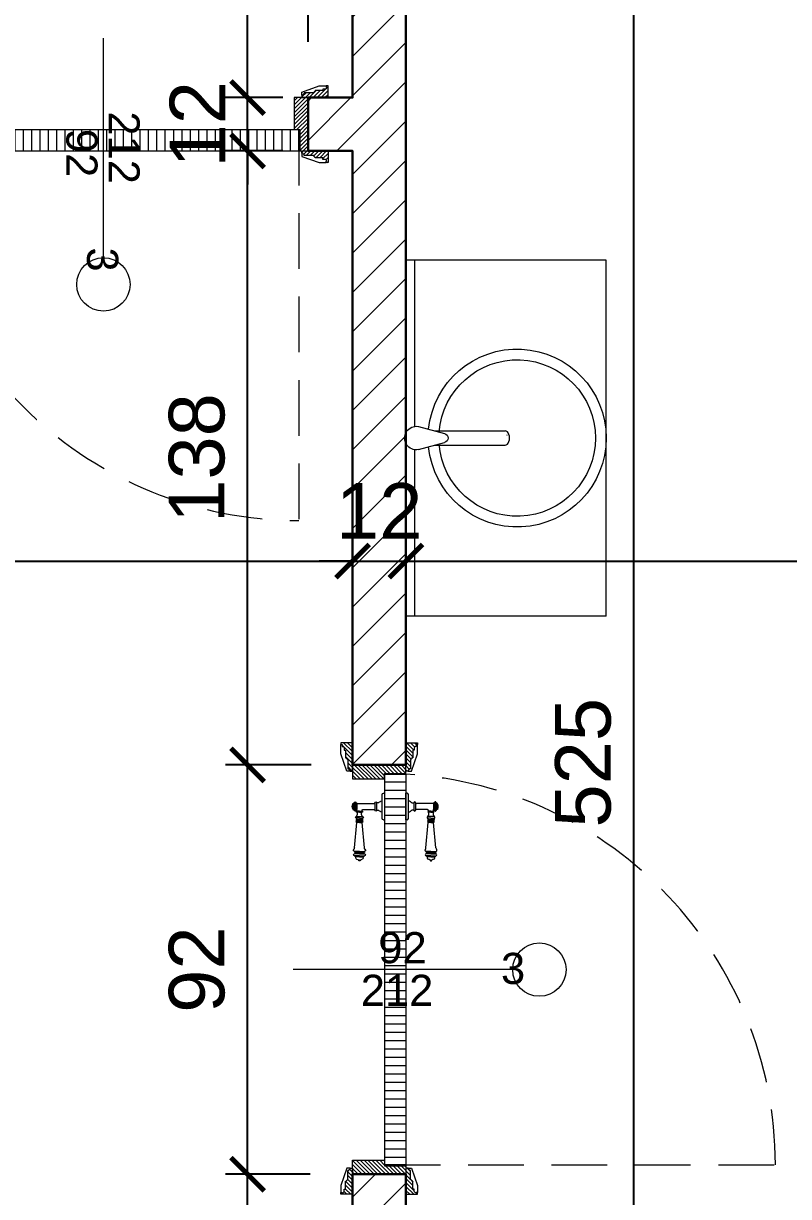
# Model space of a CAD drawing. Header units: centimetres. Extents: x 99002 to 104403, y -55119 to -48358.
# Drawn here: x 100405.4 to 100577.3, y -51847.4 to -51583.7 of the extents above; entities that cross this region are included whole.
import ezdxf

# ---------------------------------------------------------------- set-up
doc = ezdxf.new("R2010")
doc.units = ezdxf.units.CM
doc.header["$LTSCALE"] = 50
doc.header["$MEASUREMENT"] = 0
doc.linetypes.add('CACHE', pattern=[0.375, 0.25, -0.125])
doc.layers.get('0').update_dxf_attribs({"color": 8})
for name, color, linetype, lineweight in [('BANJO', 160, 'Continuous', 9), ('door', 44, 'Continuous', 5), ('MACONNERIE COUPE', 7, 'Continuous', 30), ('MACONNERIE HACHURE', 253, 'Continuous', 13), ('mobilimi', 8, 'Continuous', 9)]:
    doc.layers.add(name, color=color, linetype=linetype, lineweight=lineweight)
doc.layers.add('COTE 50ème', color=1, linetype='Continuous')
doc.styles.add('GENERATED_STYLE_1', font='arial.ttf')
doc.styles.add('RS_TXT_50', font='arial.ttf', dxfattribs={"height": 12.5})
doc.dimstyles.new('RS_50CM_LINEAIRE', dxfattribs={"dimscale": 5, "dimtxt": 12.5, "dimasz": 1.5, "dimexe": 1, "dimexo": 2.5, "dimgap": 1, "dimtad": 1, "dimdec": 1, "dimrnd": 0.5, "dimdsep": 46, "dimtxsty": 'RS_TXT_50', "dimblk1": 'ARCHTICK', "dimblk2": 'ARCHTICK', "dimsah": 1, "dimcen": 2.5, "dimdle": 1, "dimclrt": 4, "dimadec": 0, "dimazin": 2, "dimtfac": 1, "dimtdec": 1, "dimtix": 1, "dimtmove": 2, "dimatfit": 3, "dimfxl": 1, "dimtolj": 1, "dimtzin": 0, "dimarcsym": 0})

# ---------------------------------------------------------------- blocks, each defined once
blk = doc.blocks.new('lavaman')
at = {"layer": 'BANJO'}
for p, q in [((-61171.15, 21935.44), (-61216.15, 21935.44)), ((-61171.15, 21935.44), (-61171.15, 21855.44)), ((-61171.15, 21855.44), (-61216.15, 21855.44))]:
    blk.add_line(p, q, dxfattribs=at)
at = {"layer": 'BANJO', "linetype": 'Continuous'}
for p, q in [((-61216.15, 21896.66), (-61216.15, 21935.44)), ((-61214.15, 21935.44), (-61214.15, 21898.05)), ((-61171.15, 21935.44), (-61171.15, 21855.44)), ((-61216.15, 21925.44), (-61216.15, 21896.66)), ((-61213.35, 21898.04), (-61207.48, 21896.42)), ((-61209.67, 21897.03), (-61193.85, 21897.03)), ((-61193.49, 21894.81), (-61193.49, 21894.81)), ((-61193.49, 21894.81), (-61193.38, 21894.81)), ((-61193.38, 21894.81), (-61193.49, 21894.81)), ((-61193.38, 21894.81), (-61193.38, 21894.81)), ((-61216.15, 21894.21), (-61216.15, 21865.44)), ((-61216.15, 21855.44), (-61216.15, 21894.21)), ((-61214.15, 21892.82), (-61214.15, 21855.44)), ((-61213.35, 21892.84), (-61207.48, 21894.45)), ((-61209.65, 21893.84), (-61193.85, 21893.84))]:
    blk.add_line(p, q, dxfattribs=at)
for centre, radius, start, end in [((-61191.15, 21895.44), 20, 185.6501, 174.3499), ((-61191.15, 21895.44), 17.58, 184.3008, 175.6992), ((-61213.81, 21895.44), 2.64, 79.9738, 280.0262), ((-61207.66, 21895.44), 1, 280.3544, 79.6456)]:
    blk.add_arc(centre, radius, start, end, dxfattribs=at)
at = {"layer": 'BANJO', "linetype": 'Continuous', "extrusion": (0, 0, -1)}
blk.add_ellipse((-61193.85, 21895.43), major_axis=(0, 1.59), ratio=0.623935, start_param=0, end_param=3.141593, dxfattribs=at)
blk = doc.blocks.new('door900')
at = {"color": 0}
for p, q in [((-9.3, 67.7), (9.3, 67.7)), ((9.3, 65.2), (-9.3, 65.2)), ((-6.8, 71.5), (-6.8, 70.2)), ((-5.5, 71.5), (-6.8, 71.5)), ((-6.8, 70.2), (6.8, 70.2)), ((-6.8, 62.7), (-6.8, 24)), ((-6.8, 62.7), (6.8, 62.7)), ((-5.5, 71.5), (5.5, 71.5)), ((5.5, 71.5), (6.8, 71.5)), ((6.8, 71.5), (6.8, 70.2)), ((8.7, 62.7), (6.8, 62.7)), ((10.5, 56.8), (10.5, 62.5)), ((10.5, 56.8), (10.5, 51.1)), ((12.7, 56.8), (12.7, 62.5)), ((12.7, 56.8), (12.7, 51.1)), ((22.5, 63.8), (22.5, 49.8)), ((26.5, 56.8), (26.5, 63.8)), ((26.5, 63.8), (29.1, 63.8)), ((26.5, 63.8), (29.1, 63.8)), ((26.5, 56.8), (26.5, 49.8)), ((29.1, 63.8), (29.1, 62.8)), ((29.1, 62.8), (29.1, 56.8)), ((29.1, 50.8), (29.1, 56.8)), ((31.1, 62.8), (31.1, 56.8)), ((31.1, 50.8), (31.1, 56.8)), ((34.1, 56.8), (34.1, 62.8)), ((34.1, 62.8), (34.1, 56.8)), ((34.1, 50.8), (34.1, 56.8)), ((34.1, 56.8), (34.1, 50.8)), ((92.8, 68.1), (36.2, 62.8)), ((36.2, 56.8), (36.2, 62.8)), ((36.2, 56.8), (36.2, 50.8)), ((101.2, 67.3), (103.2, 68)), ((101.2, 56.8), (101.2, 67.3)), ((101.2, 56.8), (101.2, 46.3)), ((103.2, 68), (103.2, 67.7)), ((103.2, 56.8), (103.2, 68)), ((103.2, 56.8), (103.2, 46.3)), ((106.5, 68), (105.5, 67.3)), ((105.5, 56.8), (105.5, 67.3)), ((105.5, 56.8), (105.5, 46.3)), ((106.5, 56.8), (106.5, 68)), ((106.5, 56.8), (106.5, 45.7)), ((110.7, 68), (111.8, 67.3)), ((110.7, 56.8), (110.7, 68)), ((110.7, 56.8), (110.7, 45.7)), ((111.8, 56.8), (111.8, 67.3)), ((111.8, 66.2), (113.3, 66.2)), ((111.8, 56.8), (111.8, 46.3)), ((113.3, 56.8), (113.3, 66.2)), ((113.3, 56.8), (113.3, 47.5)), ((120.5, 56.8), (120.5, 58.6)), ((120.5, 56.8), (120.5, 55)), ((6.8, 49.1), (6.8, 24)), ((8.7, 50.9), (8.7, 50.9)), ((26.5, 49.8), (29.1, 49.8)), ((26.5, 49.8), (29.1, 49.8)), ((29.1, 50.8), (29.1, 49.8)), ((29.1, 49.8), (29.1, 49.8)), ((92.8, 45.5), (36.2, 50.8)), ((101.2, 46.3), (103.2, 45.7)), ((103.2, 45.9), (103.2, 45.7)), ((106.5, 45.7), (105.5, 46.3)), ((110.7, 45.7), (111.8, 46.3)), ((111.8, 47.5), (113.3, 47.5)), ((-30, 3), (-30, 0)), ((30, 0), (-30, 0)), ((27, 6), (-27, 6)), ((-8.3, 22.3), (8.3, 22.3)), ((-8.3, 18.3), (8.3, 18.3)), ((30, 3), (30, 0))]:
    blk.add_line(p, q, dxfattribs=at)
for centre, radius, start, end in [((-9.3, 66.5), 1.25, 90, 270), ((-6.8, 67.7), 2.51, 90.115, 179.885), ((-6.8, 65.2), 2.51, 180.115, 269.885), ((0, 64), 9.29, 53.4104, 126.5896), ((6.8, 67.7), 2.51, 0.115, 89.885), ((6.8, 65.2), 2.51, 270.115, 359.885), ((8.6, 64.9), 2.15, 272.7029, 297.6142), ((9.3, 66.5), 1.25, 270, 90), ((10, 62.5), 0.561, 3.7097, 127.9634), ((11.6, 62.5), 1.1, 0.0106, 179.9894), ((16.7, 70.5), 8.83, 243.5466, 311.3694), ((24.5, 63.7), 2.01, 4.1469, 175.8531), ((30.1, 62.8), 1.03, 0, 180.0014), ((32.6, 62.8), 1.48, 0, 180), ((35.2, 62.8), 1.03, 0, 180), ((32.6, 62.8), 1.48, 1.563306237032948e-10, 2.08440831604393e-10), ((93.1, 72.5), 4.4, 266.3976, 315.6468), ((98.3, 67.4), 2.89, 358.3861, 135.6468), ((104.3, 67.6), 1.15, 170.914, 348.1019), ((108.6, 68), 2.1, 0, 180), ((115.5, 62.5), 2.84, 13.4568, 140.4953), ((127.9, 65.2), 9.88, 191.9991, 221.6757), ((127.9, 48.5), 9.88, 138.3243, 168.0009), ((120.5, 56.8), 1.79, 0, 90), ((120.5, 56.8), 1.79, 270, 0), ((8.7, 49), 1.91, 88.7426, 178.1515), ((8.6, 48.8), 2.15, 62.3858, 87.2971), ((10, 51.1), 0.561, 232.0366, 356.2903), ((11.6, 51.1), 1.1, 180.0106, 359.9894), ((16.7, 43.2), 8.83, 48.6306, 116.4534), ((24.5, 50), 2.01, 184.1469, 355.8531), ((30.1, 50.8), 1.03, 179.9972, 0), ((32.6, 50.8), 1.48, 180, 0), ((35.2, 50.8), 1.03, 180, 0), ((93.1, 41.1), 4.4, 44.3532, 93.6024), ((98.3, 46.2), 2.89, 224.3532, 1.6139), ((104.3, 46.1), 1.15, 11.8981, 189.086), ((108.6, 45.7), 2.1, 180, 0), ((115.5, 51.2), 2.84, 219.5047, 346.5432), ((-27, 3), 3, 90, 180), ((-6.8, 6), 6, 130.5908, 180), ((-16.6, 16.6), 8.41, 314.3689, 12.0705), ((-8.3, 20.3), 2, 90, 270), ((-8.5, 24), 1.71, 275.059, 359.7825), ((8.5, 24), 1.71, 180.2175, 264.941), ((16.6, 16.6), 8.41, 167.9295, 225.6311), ((8.3, 20.3), 2, 270, 90), ((6.8, 6), 6, 0, 49.4092), ((27, 3), 3, 0, 90)]:
    blk.add_arc(centre, radius, start, end, dxfattribs=at)
blk = doc.blocks.new('_ArchTick')
at = {"color": 0, "linetype": 'ByBlock', "const_width": 0.15}
blk.add_lwpolyline([(-0.5, -0.5), (0.5, 0.5)], dxfattribs=at)
blk = doc.blocks.new('*D1000')
at = {"layer": 'COTE 50ème', "color": 0, "lineweight": -2, "ltscale": 0.5, "transparency": 16777216}
for p, q in [((100377.21, -51587.86), (100377.21, -51557.23)), ((100469.34, -51587.86), (100469.34, -51557.23)), ((100372.21, -51562.23), (100474.34, -51562.23))]:
    blk.add_line(p, q, dxfattribs=at)
at = {"layer": 'Defpoints', "color": 0, "ltscale": 0.5, "transparency": 16777216}
for p in [(100469.34, -51562.23), (100377.21, -51600.36), (100469.34, -51600.36)]:
    blk.add_point(p, dxfattribs=at)
at = {"layer": 'COTE 50ème', "color": 0, "lineweight": -2, "ltscale": 0.5, "transparency": 16777216, "xscale": 7.5, "yscale": 7.5, "zscale": 7.5, "rotation": 180}
blk.add_blockref('_ArchTick', (100377.21, -51562.23), dxfattribs=at)
at = {"layer": 'COTE 50ème', "color": 0, "lineweight": -2, "ltscale": 0.5, "transparency": 16777216, "xscale": 7.5, "yscale": 7.5, "zscale": 7.5}
blk.add_blockref('_ArchTick', (100469.34, -51562.23), dxfattribs=at)
at = {"layer": 'COTE 50ème', "color": 4, "ltscale": 0.5, "transparency": 16777216, "insert": (100423.28, -51550.84), "char_height": 12.5, "attachment_point": 5, "style": 'RS_TXT_50'}
blk.add_mtext('\\A1;92', dxfattribs=at)
blk = doc.blocks.new('*D1016')
at = {"layer": 'COTE 50ème', "color": 0, "lineweight": -2, "ltscale": 0.5, "transparency": 16777216}
for p, q in [((100469.34, -51587.86), (100469.34, -51557.23)), ((100479.34, -51587.86), (100479.34, -51557.23)), ((100469.34, -51562.23), (100461.84, -51562.23)), ((100469.34, -51562.23), (100479.34, -51562.23)), ((100479.34, -51562.23), (100486.84, -51562.23))]:
    blk.add_line(p, q, dxfattribs=at)
at = {"layer": 'Defpoints', "color": 0, "ltscale": 0.5, "transparency": 16777216}
for p in [(100479.34, -51562.23), (100469.34, -51600.36), (100479.34, -51600.36)]:
    blk.add_point(p, dxfattribs=at)
at = {"layer": 'COTE 50ème', "color": 0, "lineweight": -2, "ltscale": 0.5, "transparency": 16777216, "xscale": 7.5, "yscale": 7.5, "zscale": 7.5}
blk.add_blockref('_ArchTick', (100469.34, -51562.23), dxfattribs=at)
at = {"layer": 'COTE 50ème', "color": 0, "lineweight": -2, "ltscale": 0.5, "transparency": 16777216, "xscale": 7.5, "yscale": 7.5, "zscale": 7.5, "rotation": 180}
blk.add_blockref('_ArchTick', (100479.34, -51562.23), dxfattribs=at)
at = {"layer": 'COTE 50ème', "color": 4, "ltscale": 0.5, "transparency": 16777216, "insert": (100474.34, -51550.84), "char_height": 12.5, "attachment_point": 5, "style": 'RS_TXT_50'}
blk.add_mtext('\\A1;10', dxfattribs=at)
blk = doc.blocks.new('*D1020')
at = {"layer": 'COTE 50ème', "color": 0, "lineweight": -2, "ltscale": 0.5, "transparency": 16777216}
for p, q in [((99929.34, -51670.82), (99929.34, -51709.55)), ((99924.34, -51704.55), (100484.34, -51704.55)), ((100479.34, -51707.13), (100479.34, -51709.55))]:
    blk.add_line(p, q, dxfattribs=at)
at = {"layer": 'Defpoints', "color": 0, "ltscale": 0.5, "transparency": 16777216}
for p in [(99929.34, -51658.32), (100479.34, -51694.63), (100479.34, -51704.55)]:
    blk.add_point(p, dxfattribs=at)
at = {"layer": 'COTE 50ème', "color": 0, "lineweight": -2, "ltscale": 0.5, "transparency": 16777216, "xscale": 7.5, "yscale": 7.5, "zscale": 7.5, "rotation": 180}
blk.add_blockref('_ArchTick', (99929.34, -51704.55), dxfattribs=at)
at = {"layer": 'COTE 50ème', "color": 0, "lineweight": -2, "ltscale": 0.5, "transparency": 16777216, "xscale": 7.5, "yscale": 7.5, "zscale": 7.5}
blk.add_blockref('_ArchTick', (100479.34, -51704.55), dxfattribs=at)
at = {"layer": 'COTE 50ème', "color": 4, "ltscale": 0.5, "transparency": 16777216, "insert": (100204.34, -51693.17), "char_height": 12.5, "attachment_point": 5, "style": 'RS_TXT_50'}
blk.add_mtext('\\A1;550', dxfattribs=at)
blk = doc.blocks.new('*D1021')
at = {"layer": 'COTE 50ème', "color": 0, "lineweight": -2, "ltscale": 0.5, "transparency": 16777216}
for p, q in [((100479.34, -51704.55), (100471.84, -51704.55)), ((100479.34, -51704.55), (100491.34, -51704.55)), ((100491.34, -51704.55), (100498.84, -51704.55)), ((100491.34, -51704.99), (100491.34, -51709.55)), ((100479.34, -51707.13), (100479.34, -51709.55))]:
    blk.add_line(p, q, dxfattribs=at)
at = {"layer": 'Defpoints', "color": 0, "ltscale": 0.5, "transparency": 16777216}
for p in [(100491.34, -51692.49), (100479.34, -51694.63), (100491.34, -51704.55)]:
    blk.add_point(p, dxfattribs=at)
at = {"layer": 'COTE 50ème', "color": 0, "lineweight": -2, "ltscale": 0.5, "transparency": 16777216, "xscale": 7.5, "yscale": 7.5, "zscale": 7.5}
blk.add_blockref('_ArchTick', (100479.34, -51704.55), dxfattribs=at)
at = {"layer": 'COTE 50ème', "color": 0, "lineweight": -2, "ltscale": 0.5, "transparency": 16777216, "xscale": 7.5, "yscale": 7.5, "zscale": 7.5, "rotation": 180}
blk.add_blockref('_ArchTick', (100491.34, -51704.55), dxfattribs=at)
at = {"layer": 'COTE 50ème', "color": 4, "ltscale": 0.5, "transparency": 16777216, "insert": (100485.34, -51693.27), "char_height": 12.5, "attachment_point": 5, "style": 'RS_TXT_50'}
blk.add_mtext('\\A1;12', dxfattribs=at)
blk = doc.blocks.new('*D1022')
at = {"layer": 'COTE 50ème', "color": 0, "lineweight": -2, "ltscale": 0.5, "transparency": 16777216}
for p, q in [((100734.34, -51698.02), (100734.34, -51709.55)), ((100486.34, -51704.55), (100739.34, -51704.55)), ((100491.34, -51704.99), (100491.34, -51709.55))]:
    blk.add_line(p, q, dxfattribs=at)
at = {"layer": 'Defpoints', "color": 0, "ltscale": 0.5, "transparency": 16777216}
for p in [(100734.34, -51685.52), (100491.34, -51692.49), (100734.34, -51704.55)]:
    blk.add_point(p, dxfattribs=at)
at = {"layer": 'COTE 50ème', "color": 0, "lineweight": -2, "ltscale": 0.5, "transparency": 16777216, "xscale": 7.5, "yscale": 7.5, "zscale": 7.5, "rotation": 180}
blk.add_blockref('_ArchTick', (100491.34, -51704.55), dxfattribs=at)
at = {"layer": 'COTE 50ème', "color": 0, "lineweight": -2, "ltscale": 0.5, "transparency": 16777216, "xscale": 7.5, "yscale": 7.5, "zscale": 7.5}
blk.add_blockref('_ArchTick', (100734.34, -51704.55), dxfattribs=at)
at = {"layer": 'COTE 50ème', "color": 4, "ltscale": 0.5, "transparency": 16777216, "insert": (100612.84, -51693.16), "char_height": 12.5, "attachment_point": 5, "style": 'RS_TXT_50'}
blk.add_mtext('\\A1;243', dxfattribs=at)
blk = doc.blocks.new('*D1108')
at = {"layer": 'COTE 50ème', "color": 0, "lineweight": -2, "ltscale": 0.5, "transparency": 16777216}
for p, q in [((100542.59, -52017.36), (100542.59, -51482.36)), ((100534.69, -51487.36), (100547.59, -51487.36)), ((100528.47, -52012.36), (100547.59, -52012.36))]:
    blk.add_line(p, q, dxfattribs=at)
at = {"layer": 'Defpoints', "color": 0, "ltscale": 0.5, "transparency": 16777216}
for p in [(100522.19, -51487.36), (100542.59, -51487.36), (100515.97, -52012.36)]:
    blk.add_point(p, dxfattribs=at)
at = {"layer": 'COTE 50ème', "color": 0, "lineweight": -2, "ltscale": 0.5, "transparency": 16777216, "xscale": 7.5, "yscale": 7.5, "zscale": 7.5}
for p, rotation in [((100542.59, -51487.36), 90), ((100542.59, -52012.36), 270)]:
    blk.add_blockref('_ArchTick', p, dxfattribs=dict(at, rotation=rotation))
at = {"layer": 'COTE 50ème', "color": 4, "ltscale": 0.5, "transparency": 16777216, "insert": (100531.21, -51749.86), "char_height": 12.5, "attachment_point": 5, "rotation": 90, "style": 'RS_TXT_50'}
blk.add_mtext('\\A1;525', dxfattribs=at)
blk = doc.blocks.new('*D1112')
at = {"layer": 'COTE 50ème', "color": 0, "lineweight": -2, "ltscale": 0.5, "transparency": 16777216}
for p, q in [((100455.76, -52017.36), (100455.76, -51837.36)), ((100469.85, -51842.36), (100450.76, -51842.36)), ((100466.84, -52012.36), (100450.76, -52012.36))]:
    blk.add_line(p, q, dxfattribs=at)
at = {"layer": 'Defpoints', "color": 0, "ltscale": 0.5, "transparency": 16777216}
for p in [(100455.76, -51842.36), (100482.35, -51842.36), (100479.34, -52012.36)]:
    blk.add_point(p, dxfattribs=at)
at = {"layer": 'COTE 50ème', "color": 0, "lineweight": -2, "ltscale": 0.5, "transparency": 16777216, "xscale": 7.5, "yscale": 7.5, "zscale": 7.5}
for p, rotation in [((100455.76, -51842.36), 90), ((100455.76, -52012.36), 270)]:
    blk.add_blockref('_ArchTick', p, dxfattribs=dict(at, rotation=rotation))
at = {"layer": 'COTE 50ème', "color": 4, "ltscale": 0.5, "transparency": 16777216, "insert": (100444.38, -51927.36), "char_height": 12.5, "attachment_point": 5, "rotation": 90, "style": 'RS_TXT_50'}
blk.add_mtext('\\A1;170', dxfattribs=at)
blk = doc.blocks.new('*D1113')
at = {"layer": 'COTE 50ème', "color": 0, "lineweight": -2, "ltscale": 0.5, "transparency": 16777216}
for p, q in [((100455.76, -51847.36), (100455.76, -51745.36)), ((100470.06, -51750.36), (100450.76, -51750.36)), ((100469.85, -51842.36), (100450.76, -51842.36))]:
    blk.add_line(p, q, dxfattribs=at)
at = {"layer": 'Defpoints', "color": 0, "ltscale": 0.5, "transparency": 16777216}
for p in [(100455.76, -51750.36), (100482.56, -51750.36), (100482.35, -51842.36)]:
    blk.add_point(p, dxfattribs=at)
at = {"layer": 'COTE 50ème', "color": 0, "lineweight": -2, "ltscale": 0.5, "transparency": 16777216, "xscale": 7.5, "yscale": 7.5, "zscale": 7.5}
for p, rotation in [((100455.76, -51750.36), 90), ((100455.76, -51842.36), 270)]:
    blk.add_blockref('_ArchTick', p, dxfattribs=dict(at, rotation=rotation))
at = {"layer": 'COTE 50ème', "color": 4, "ltscale": 0.5, "transparency": 16777216, "insert": (100444.38, -51796.36), "char_height": 12.5, "attachment_point": 5, "rotation": 90, "style": 'RS_TXT_50'}
blk.add_mtext('\\A1;92', dxfattribs=at)
blk = doc.blocks.new('*D1114')
at = {"layer": 'COTE 50ème', "color": 0, "lineweight": -2, "ltscale": 0.5, "transparency": 16777216}
for p, q in [((100455.76, -51755.36), (100455.76, -51607.36)), ((100463.68, -51612.36), (100450.76, -51612.36)), ((100470.06, -51750.36), (100450.76, -51750.36))]:
    blk.add_line(p, q, dxfattribs=at)
at = {"layer": 'Defpoints', "color": 0, "ltscale": 0.5, "transparency": 16777216}
for p in [(100455.76, -51612.36), (100476.18, -51612.36), (100482.56, -51750.36)]:
    blk.add_point(p, dxfattribs=at)
at = {"layer": 'COTE 50ème', "color": 0, "lineweight": -2, "ltscale": 0.5, "transparency": 16777216, "xscale": 7.5, "yscale": 7.5, "zscale": 7.5}
for p, rotation in [((100455.76, -51612.36), 90), ((100455.76, -51750.36), 270)]:
    blk.add_blockref('_ArchTick', p, dxfattribs=dict(at, rotation=rotation))
at = {"layer": 'COTE 50ème', "color": 4, "ltscale": 0.5, "transparency": 16777216, "insert": (100444.38, -51681.36), "char_height": 12.5, "attachment_point": 5, "rotation": 90, "style": 'RS_TXT_50'}
blk.add_mtext('\\A1;138', dxfattribs=at)
blk = doc.blocks.new('*D1115')
at = {"layer": 'COTE 50ème', "color": 0, "lineweight": -2, "ltscale": 0.5, "transparency": 16777216}
for p, q in [((100455.76, -51600.36), (100455.76, -51592.86)), ((100463.68, -51600.36), (100450.76, -51600.36)), ((100455.76, -51612.36), (100455.76, -51600.36)), ((100463.68, -51612.36), (100450.76, -51612.36)), ((100455.76, -51612.36), (100455.76, -51619.86))]:
    blk.add_line(p, q, dxfattribs=at)
at = {"layer": 'Defpoints', "color": 0, "ltscale": 0.5, "transparency": 16777216}
for p in [(100455.76, -51600.36), (100476.18, -51600.36), (100476.18, -51612.36)]:
    blk.add_point(p, dxfattribs=at)
at = {"layer": 'COTE 50ème', "color": 0, "lineweight": -2, "ltscale": 0.5, "transparency": 16777216, "xscale": 7.5, "yscale": 7.5, "zscale": 7.5}
for p, rotation in [((100455.76, -51600.36), 270), ((100455.76, -51612.36), 90)]:
    blk.add_blockref('_ArchTick', p, dxfattribs=dict(at, rotation=rotation))
at = {"layer": 'COTE 50ème', "color": 4, "ltscale": 0.5, "transparency": 16777216, "insert": (100444.49, -51606.36), "char_height": 12.5, "attachment_point": 5, "rotation": 90, "style": 'RS_TXT_50'}
blk.add_mtext('\\A1;12', dxfattribs=at)
blk = doc.blocks.new('*D1116')
at = {"layer": 'COTE 50ème', "color": 0, "lineweight": -2, "ltscale": 0.5, "transparency": 16777216}
for p, q in [((100455.76, -51605.36), (100455.76, -51457.36)), ((100466.84, -51462.36), (100450.76, -51462.36)), ((100463.68, -51600.36), (100450.76, -51600.36))]:
    blk.add_line(p, q, dxfattribs=at)
at = {"layer": 'Defpoints', "color": 0, "ltscale": 0.5, "transparency": 16777216}
for p in [(100455.76, -51462.36), (100479.34, -51462.36), (100476.18, -51600.36)]:
    blk.add_point(p, dxfattribs=at)
at = {"layer": 'COTE 50ème', "color": 0, "lineweight": -2, "ltscale": 0.5, "transparency": 16777216, "xscale": 7.5, "yscale": 7.5, "zscale": 7.5}
for p, rotation in [((100455.76, -51462.36), 90), ((100455.76, -51600.36), 270)]:
    blk.add_blockref('_ArchTick', p, dxfattribs=dict(at, rotation=rotation))
at = {"layer": 'COTE 50ème', "color": 4, "ltscale": 0.5, "transparency": 16777216, "insert": (100444.38, -51531.36), "char_height": 12.5, "attachment_point": 5, "rotation": 90, "style": 'RS_TXT_50'}
blk.add_mtext('\\A1;138', dxfattribs=at)

msp = doc.modelspace()

# ---------------------------------------------------------------- hatches: boundary and pattern name
at = {"layer": 'door'}
h = msp.add_hatch(dxfattribs=at)
h.set_pattern_fill('ANSI31', color=256, scale=5, angle=1080)
h.set_pattern_definition([(45, (-46284.5816, 13486.6811), (-0.4419417382, 0.4419417382), [])])
edge = h.paths.add_edge_path()
edge.add_line((100473.09, -51598.48), (100472.68, -51598.48))
edge.add_line((100472.68, -51598.48), (100472.68, -51598.79))
edge.add_line((100472.68, -51598.79), (100470.91, -51598.79))
edge.add_line((100470.91, -51598.79), (100470.91, -51599))
edge.add_arc((100470.91, -51599.31), 0.314, 90, 180)
edge.add_line((100470.6, -51599.31), (100468.5, -51599.31))
edge.add_line((100468.5, -51599.31), (100468.5, -51599.52))
edge.add_arc((100468.5, -51599.84), 0.314, 90, 180)
edge.add_line((100468.19, -51599.84), (100467.98, -51599.84))
edge.add_line((100467.98, -51599.84), (100467.98, -51600.36))
edge.add_line((100467.98, -51600.36), (100473.84, -51600.36))
edge.add_line((100473.84, -51600.36), (100473.84, -51597.74))
edge.add_line((100473.84, -51597.74), (100473.43, -51597.74))
edge.add_line((100473.43, -51597.74), (100473.43, -51598.06))
edge.add_line((100473.43, -51598.06), (100473.51, -51598.06))
edge.add_arc((100473.09, -51598.06), 0.419, -90, 0, ccw=False)
h.paths.add_polyline_path([(100469.34, -51600.36), (100466.2, -51600.36), (100466.2, -51607.54), (100467.46, -51607.54), (100467.46, -51612.36), (100469.34, -51612.36)])
edge = h.paths.add_edge_path()
edge.add_line((100473.09, -51614.25), (100472.68, -51614.25))
edge.add_line((100472.68, -51614.25), (100472.68, -51613.93))
edge.add_line((100472.68, -51613.93), (100470.91, -51613.93))
edge.add_line((100470.91, -51613.93), (100470.91, -51613.72))
edge.add_arc((100470.91, -51613.41), 0.314, 180, 270, ccw=False)
edge.add_line((100470.6, -51613.41), (100468.5, -51613.41))
edge.add_line((100468.5, -51613.41), (100468.5, -51613.2))
edge.add_arc((100468.5, -51612.89), 0.314, 180, 270, ccw=False)
edge.add_line((100468.19, -51612.89), (100467.98, -51612.89))
edge.add_line((100467.98, -51612.89), (100467.98, -51612.36))
edge.add_line((100467.98, -51612.36), (100473.84, -51612.36))
edge.add_line((100473.84, -51612.36), (100473.84, -51614.98))
edge.add_line((100473.84, -51614.98), (100473.43, -51614.98))
edge.add_line((100473.43, -51614.98), (100473.43, -51614.67))
edge.add_line((100473.43, -51614.67), (100473.51, -51614.67))
edge.add_arc((100473.09, -51614.67), 0.419, 360, 450)
h = msp.add_hatch(dxfattribs=at)
h.set_pattern_fill('ANSI31', color=256, scale=15, angle=585)
h.set_pattern_definition([(270, (147224.1335, 57534.1135), (1.875, -2e-15), [])])
h.paths.add_polyline_path([(100467.25, -51607.6), (100379.44, -51607.6), (100379.44, -51612.31), (100467.25, -51612.31)])
h = msp.add_hatch(dxfattribs=at)
h.set_pattern_fill('ANSI31', color=256, scale=5, angle=1170)
h.set_pattern_definition([(135, (45992.3718, -199411.61975), (-0.4419417382, -0.4419417382), [])])
h.paths.add_polyline_path([(100479.34, -51750.36), (100479.34, -51753.51), (100486.52, -51753.51), (100486.52, -51752.25), (100491.34, -51752.25), (100491.34, -51750.36)])
edge = h.paths.add_edge_path()
edge.add_line((100477.46, -51746.61), (100477.46, -51747.03))
edge.add_line((100477.46, -51747.03), (100477.77, -51747.03))
edge.add_line((100477.77, -51747.03), (100477.77, -51748.79))
edge.add_line((100477.77, -51748.79), (100477.98, -51748.79))
edge.add_arc((100478.29, -51748.79), 0.314, 180, 270)
edge.add_line((100478.29, -51749.11), (100478.29, -51751.2))
edge.add_line((100478.29, -51751.2), (100478.5, -51751.2))
edge.add_arc((100478.82, -51751.2), 0.314, 540, 630)
edge.add_line((100478.82, -51751.51), (100478.82, -51751.72))
edge.add_line((100478.82, -51751.72), (100479.34, -51751.72))
edge.add_line((100479.34, -51751.72), (100479.34, -51745.36))
edge.add_line((100479.34, -51745.36), (100476.72, -51745.36))
edge.add_line((100476.72, -51745.36), (100476.72, -51745.77))
edge.add_line((100476.72, -51745.77), (100477.04, -51745.77))
edge.add_line((100477.04, -51745.77), (100477.04, -51746.19))
edge.add_arc((100477.04, -51746.61), 0.419, 360, 450, ccw=False)
edge = h.paths.add_edge_path()
edge.add_line((100493.23, -51746.61), (100493.23, -51747.03))
edge.add_line((100493.23, -51747.03), (100492.91, -51747.03))
edge.add_line((100492.91, -51747.03), (100492.91, -51748.79))
edge.add_line((100492.91, -51748.79), (100492.7, -51748.79))
edge.add_arc((100492.39, -51748.79), 0.314, 270, 360, ccw=False)
edge.add_line((100492.39, -51749.11), (100492.39, -51751.2))
edge.add_line((100492.39, -51751.2), (100492.18, -51751.2))
edge.add_arc((100491.87, -51751.2), 0.314, 270, 360, ccw=False)
edge.add_line((100491.87, -51751.51), (100491.87, -51751.72))
edge.add_line((100491.87, -51751.72), (100491.34, -51751.72))
edge.add_line((100491.34, -51751.72), (100491.34, -51745.36))
edge.add_line((100491.34, -51745.36), (100493.96, -51745.36))
edge.add_line((100493.96, -51745.36), (100493.96, -51745.77))
edge.add_line((100493.96, -51745.77), (100493.65, -51745.77))
edge.add_line((100493.65, -51745.77), (100493.65, -51746.19))
edge.add_arc((100493.65, -51746.61), 0.419, 450, 540)
h = msp.add_hatch(dxfattribs=at)
h.set_pattern_fill('ANSI31', color=256, scale=15, angle=675)
h.set_pattern_definition([(360, (1944.9394, -5902.9047), (2e-15, 1.875), [])])
h.paths.add_polyline_path([(100486.58, -51840.27), (100486.58, -51752.46), (100491.29, -51752.46), (100491.29, -51840.27)])
h = msp.add_hatch(dxfattribs=at)
h.set_pattern_fill('ANSI31', color=256, scale=5, angle=1170)
h.set_pattern_definition([(135, (45992.3718, -199411.61976), (-0.4419417382, -0.4419417382), [])])
edge = h.paths.add_edge_path()
edge.add_line((100477.46, -51846.11), (100477.46, -51845.7))
edge.add_line((100477.46, -51845.7), (100477.77, -51845.7))
edge.add_line((100477.77, -51845.7), (100477.77, -51843.93))
edge.add_line((100477.77, -51843.93), (100477.98, -51843.93))
edge.add_arc((100478.29, -51843.93), 0.314, 90, 180, ccw=False)
edge.add_line((100478.29, -51843.62), (100478.29, -51841.52))
edge.add_line((100478.29, -51841.52), (100478.5, -51841.52))
edge.add_arc((100478.82, -51841.52), 0.314, 90, 180, ccw=False)
edge.add_line((100478.82, -51841.21), (100478.82, -51841))
edge.add_line((100478.82, -51841), (100479.34, -51841))
edge.add_line((100479.34, -51841), (100479.34, -51846.86))
edge.add_line((100479.34, -51846.86), (100476.72, -51846.86))
edge.add_line((100476.72, -51846.86), (100476.72, -51846.45))
edge.add_line((100476.72, -51846.45), (100477.04, -51846.45))
edge.add_line((100477.04, -51846.45), (100477.04, -51846.53))
edge.add_arc((100477.04, -51846.11), 0.419, 270, 360)
h.paths.add_polyline_path([(100479.34, -51842.36), (100479.34, -51839.22), (100486.52, -51839.22), (100486.52, -51840.48), (100491.34, -51840.48), (100491.34, -51842.36)])
edge = h.paths.add_edge_path()
edge.add_line((100493.23, -51846.11), (100493.23, -51845.7))
edge.add_line((100493.23, -51845.7), (100492.91, -51845.7))
edge.add_line((100492.91, -51845.7), (100492.91, -51843.93))
edge.add_line((100492.91, -51843.93), (100492.7, -51843.93))
edge.add_arc((100492.39, -51843.93), 0.314, 360, 450)
edge.add_line((100492.39, -51843.62), (100492.39, -51841.52))
edge.add_line((100492.39, -51841.52), (100492.18, -51841.52))
edge.add_arc((100491.87, -51841.52), 0.314, 360, 450)
edge.add_line((100491.87, -51841.21), (100491.87, -51841))
edge.add_line((100491.87, -51841), (100491.34, -51841))
edge.add_line((100491.34, -51841), (100491.34, -51846.86))
edge.add_line((100491.34, -51846.86), (100493.96, -51846.86))
edge.add_line((100493.96, -51846.86), (100493.96, -51846.45))
edge.add_line((100493.96, -51846.45), (100493.65, -51846.45))
edge.add_line((100493.65, -51846.45), (100493.65, -51846.53))
edge.add_arc((100493.65, -51846.11), 0.419, 180, 270, ccw=False)
at = {"layer": 'MACONNERIE HACHURE'}
h = msp.add_hatch(dxfattribs=at)
h.set_pattern_fill('ANSI31', color=256, scale=50, style=0)
h.set_pattern_definition([(45, (0, 5835.283), (-4.41941738, 4.41941738), [])])
h.paths.add_polyline_path([(101144.34, -51327.36), (101124.34, -51327.36), (101124.34, -51297.36), (101144.34, -51297.36)])
h.paths.add_polyline_path([(100644.34, -51327.36), (100664.34, -51327.36), (100664.34, -51297.36), (100644.34, -51297.36)])
h.paths.add_polyline_path([(101224.34, -50332.36), (101199.34, -50332.36), (101199.34, -50238.36), (101224.34, -50238.36)])
h.paths.add_polyline_path([(101224.34, -50357.36), (101199.34, -50357.36), (101199.34, -50513.36), (101147.34, -50513.36), (101147.34, -50535.36), (101159.34, -50535.36), (101159.34, -50525.36), (101284.34, -50525.36), (101284.34, -50513.36), (101224.34, -50513.36)])
h.paths.add_polyline_path([(100564.34, -50332.36), (100589.34, -50332.36), (100589.34, -50238.36), (100564.34, -50238.36)])
h.paths.add_polyline_path([(101329.34, -50332.36), (101499.34, -50332.36), (101499.34, -50357.36), (101329.34, -50357.36)])
h.paths.add_polyline_path([(101624.34, -49932.36), (101524.34, -49932.36), (101524.34, -49907.36), (101624.34, -49907.36)])
h.paths.add_polyline_path([(101284.34, -49932.36), (101344.34, -49932.36), (101344.34, -49907.36), (101259.34, -49907.36), (101259.34, -49972.36), (101224.34, -49972.36), (101224.34, -49997.36), (101284.34, -49997.36)])
h.paths.add_polyline_path([(101964.34, -50062.36), (101964.34, -49997.36), (101859.34, -49997.36), (101859.34, -49932.36), (101804.34, -49932.36), (101804.34, -49907.36), (101884.34, -49907.36), (101884.34, -49972.36), (101994.34, -49972.36), (101994.34, -50037.36), (102012.19, -50037.36), (102012.19, -50062.36)])
h.paths.add_polyline_path([(101994.34, -50332.36), (101969.34, -50332.36), (101969.34, -50299.36), (101994.34, -50299.36)])
h.paths.add_polyline_path([(100164.34, -49932.36), (100264.34, -49932.36), (100264.34, -49907.36), (100164.34, -49907.36)])
h.paths.add_polyline_path([(100504.34, -49932.36), (100444.34, -49932.36), (100444.34, -49907.36), (100529.34, -49907.36), (100529.34, -49972.36), (100564.34, -49972.36), (100564.34, -49997.36), (100504.34, -49997.36)])
h.paths.add_polyline_path([(99824.34, -50062.36), (99824.34, -49997.36), (99929.34, -49997.36), (99929.34, -49932.36), (99984.34, -49932.36), (99984.34, -49907.36), (99904.34, -49907.36), (99904.34, -49972.36), (99794.34, -49972.36), (99794.34, -50037.36), (99776.49, -50037.36), (99776.49, -50062.36)])
h.paths.add_polyline_path([(99794.34, -50332.36), (99819.34, -50332.36), (99819.34, -50299.36), (99794.34, -50299.36)])
h.paths.add_polyline_path([(100121.34, -50332.36), (100104.34, -50332.21), (100104.34, -50357.21), (100121.34, -50357.36)])
h.paths.add_polyline_path([(101667.34, -50332.36), (101684.34, -50332.21), (101684.34, -50357.21), (101667.34, -50357.36)])
h.paths.add_polyline_path([(101969.34, -50417.36), (101994.34, -50417.36), (101994.34, -50357.36), (101969.34, -50357.36)])
h.paths.add_polyline_path([(101499.34, -51305.36), (101509.34, -51305.36), (101509.34, -51317.36), (101469.34, -51317.36), (101469.34, -51305.36), (101479.34, -51305.36), (101479.34, -50987.36), (101309.34, -50987.36), (101309.34, -51305.36), (101387.35, -51305.36), (101387.35, -51317.36), (101289.34, -51317.36), (101289.34, -50957.36), (101859.34, -50957.36), (101859.34, -50912.36), (101884.34, -50912.36), (101884.34, -50962.36), (101994.34, -50962.36), (101994.34, -50982.36), (101884.34, -50982.36), (101884.34, -51032.36), (101859.34, -51032.36), (101859.34, -50987.36), (101499.34, -50987.36)])
h.paths.add_polyline_path([(100459.34, -50332.36), (100289.34, -50332.36), (100289.34, -50357.36), (100459.34, -50357.36)])
h.paths.add_polyline_path([(100164.34, -50363.36), (100164.34, -50358.36), (100216.34, -50358.36), (100216.34, -50357.36), (100221.34, -50357.36), (100221.34, -50363.36)])
h.paths.add_polyline_path([(100714.18, -51192.36), (100664.34, -51192.36), (100664.34, -51152.36), (100714.18, -51152.36)])
h.paths.add_polyline_path([(100874.34, -51192.36), (100834.34, -51192.36), (100834.34, -51152.36), (100874.34, -51152.36)])
h.paths.add_polyline_path([(100734.34, -51547.36), (100644.34, -51547.36), (100644.34, -51487.36), (100491.34, -51487.36), (100491.34, -51750.36), (100479.34, -51750.36), (100479.34, -51612.36), (100469.34, -51612.36), (100469.34, -51600.36), (100479.34, -51600.36), (100479.34, -51462.36), (100644.34, -51462.36), (100644.34, -51427.36), (100664.34, -51427.36), (100664.34, -51511.36), (100734.34, -51511.36), (100734.34, -51462.36), (100769.34, -51462.36), (100769.34, -51482.36), (100759.34, -51482.36), (100759.34, -51532.36), (100734.34, -51532.36), (100734.34, -51516.36), (100664.34, -51516.36), (100664.34, -51542.36), (100734.34, -51542.36)])
h.paths.add_polyline_path([(99929.34, -51940.47), (99904.34, -51940.47), (99904.34, -51987.36), (99929.34, -51987.36)])
h.paths.add_polyline_path([(100289.34, -51305.36), (100279.34, -51305.36), (100279.34, -51317.36), (100319.34, -51317.36), (100319.34, -51305.36), (100309.34, -51305.36), (100309.34, -50987.36), (100479.34, -50987.36), (100479.34, -51305.36), (100401.33, -51305.36), (100401.33, -51317.36), (100499.34, -51317.36), (100499.34, -50957.36), (99929.34, -50957.36), (99929.34, -50912.36), (99904.34, -50912.36), (99904.34, -50962.36), (99794.34, -50962.36), (99794.34, -50982.36), (99904.34, -50982.36), (99904.34, -51032.36), (99929.34, -51032.36), (99929.34, -50987.36), (100289.34, -50987.36)])
h.paths.add_polyline_path([(99819.34, -50417.36), (99794.34, -50417.36), (99794.34, -50357.36), (99819.34, -50357.36)])
h.paths.add_polyline_path([(100564.34, -50357.36), (100589.34, -50357.36), (100589.34, -50513.36), (100641.34, -50513.36), (100641.34, -50535.36), (100629.34, -50535.36), (100629.34, -50525.36), (100504.34, -50525.36), (100504.34, -50513.36), (100564.34, -50513.36)])
h.paths.add_polyline_path([(100589.34, -50162.36), (100589.34, -50142.36), (100639.34, -50142.36), (100639.34, -50022.36), (100664.34, -50022.36), (100664.34, -50137.36), (100681.84, -50137.36), (100681.84, -50162.36)])
h.paths.add_polyline_path([(99929.34, -51612.36), (99929.34, -51670.47), (99904.34, -51670.47), (99904.34, -51617.36), (99794.34, -51617.36), (99794.34, -51527.36), (99819.34, -51527.36), (99819.34, -51592.36), (100152.34, -51592.36), (100152.34, -51419.36), (100164.34, -51419.36), (100164.34, -51427.36), (100220.34, -51427.36), (100220.34, -51439.36), (100164.34, -51439.36), (100164.34, -51587.36), (100312.34, -51587.36), (100312.34, -51439.36), (100302.34, -51439.36), (100302.34, -51427.36), (100324.34, -51427.36), (100324.34, -51600.36), (100377.21, -51600.36), (100377.21, -51612.36)])
h.paths.add_polyline_path([(100164.34, -51285.36), (100164.34, -51305.36), (100187.34, -51305.36), (100187.34, -51317.36), (100164.34, -51317.36), (100164.34, -51327.36), (100152.34, -51327.36), (100152.34, -51297.36), (99929.34, -51297.36), (99929.34, -51285.36)])
h.paths.add_polyline_path([(100729.34, -50647.36), (100729.34, -50635.36), (100641.34, -50635.36), (100641.34, -50627.36), (100629.34, -50627.36), (100629.34, -50647.36)])
h.paths.add_polyline_path([(99819.34, -51297.36), (99794.34, -51297.36), (99794.34, -51347.36), (99819.34, -51347.36)])
h.paths.add_polyline_path([(99819.34, -50647.36), (99794.34, -50647.36), (99794.34, -50597.36), (99819.34, -50597.36)])
h.paths.add_polyline_path([(99929.34, -51247.36), (99904.34, -51247.36), (99904.34, -51192.47), (99929.34, -51192.47)], flags=17)
h.paths.add_polyline_path([(99929.34, -50697.36), (99904.34, -50697.36), (99904.34, -50752.25), (99929.34, -50752.25)])
h.paths.add_polyline_path([(101074.51, -51192.36), (101124.34, -51192.36), (101124.34, -51152.36), (101074.51, -51152.36)])
h.paths.add_polyline_path([(100914.34, -51192.36), (100954.34, -51192.36), (100954.34, -51152.36), (100914.34, -51152.36)])
h.paths.add_polyline_path([(100759.34, -52012.36), (100779.34, -52012.36), (100779.34, -52037.36), (100759.34, -52037.36)])
h.paths.add_polyline_path([(100444.34, -52012.36), (100444.34, -52037.36), (100624.34, -52037.36), (100624.34, -52012.36), (100491.34, -52012.36), (100491.34, -51842.36), (100479.34, -51842.36), (100479.34, -52012.36)])
h.paths.add_polyline_path([(101054.34, -51547.36), (101144.34, -51547.36), (101144.34, -51487.36), (101297.34, -51487.36), (101297.34, -51752.36), (101309.34, -51752.36), (101309.34, -51612.36), (101319.34, -51612.36), (101319.34, -51600.36), (101309.34, -51600.36), (101309.34, -51462.36), (101144.34, -51462.36), (101144.34, -51427.36), (101124.34, -51427.36), (101124.34, -51511.36), (101054.34, -51511.36), (101054.34, -51462.36), (100869.34, -51462.36), (100869.34, -51482.36), (101029.34, -51482.36), (101029.34, -51532.36), (101054.34, -51532.36), (101054.34, -51516.36), (101124.34, -51516.36), (101124.34, -51542.36), (101054.34, -51542.36)])
h.paths.add_polyline_path([(101859.34, -51940.47), (101884.34, -51940.47), (101884.34, -51987.36), (101859.34, -51987.36)])
h.paths.add_polyline_path([(100879.34, -50162.36), (100861.84, -50162.36), (100861.84, -50137.36), (100879.34, -50137.36), (100879.34, -49972.36), (100909.34, -49972.36), (100909.34, -50137.36), (100926.84, -50137.36), (100926.84, -50162.36), (100909.34, -50162.36), (100909.34, -50635.36), (100977.34, -50635.36), (100977.34, -50647.36), (100909.34, -50647.36), (100909.34, -50822.36), (100879.34, -50822.36), (100879.34, -50647.36), (100811.34, -50647.36), (100811.34, -50635.36), (100879.34, -50635.36)])
h.paths.add_polyline_path([(101199.34, -50162.36), (101199.34, -50142.36), (101149.34, -50142.36), (101149.34, -50022.36), (101124.34, -50022.36), (101124.34, -50137.36), (101106.84, -50137.36), (101106.84, -50162.36)])
h.paths.add_polyline_path([(99929.34, -52012.36), (99984.34, -52012.36), (99984.34, -52037.36), (99929.34, -52037.36)])
h.paths.add_polyline_path([(100164.34, -52012.36), (100164.34, -52037.36), (100264.34, -52037.36), (100264.34, -52012.36)])
h.paths.add_polyline_path([(100879.34, -52012.36), (101029.34, -52012.36), (101029.34, -52037.36), (100879.34, -52037.36)])
h.paths.add_polyline_path([(101164.34, -52012.36), (101297.34, -52012.36), (101297.34, -51842.36), (101309.34, -51842.36), (101309.34, -52012.36), (101859.34, -52012.36), (101859.34, -52037.36), (101164.34, -52037.36)])
h.paths.add_polyline_path([(101859.34, -51612.36), (101859.34, -51670.47), (101884.34, -51670.47), (101884.34, -51617.36), (101994.34, -51617.36), (101994.34, -51527.36), (101969.34, -51527.36), (101969.34, -51592.36), (101636.34, -51592.36), (101636.34, -51419.36), (101624.34, -51419.36), (101624.34, -51427.36), (101568.34, -51427.36), (101568.34, -51439.36), (101624.34, -51439.36), (101624.34, -51587.36), (101476.34, -51587.36), (101476.34, -51439.36), (101486.34, -51439.36), (101486.34, -51427.36), (101464.34, -51427.36), (101464.34, -51600.36), (101411.48, -51600.36), (101411.48, -51612.36)])
h.paths.add_polyline_path([(101624.34, -51285.36), (101624.34, -51305.36), (101601.34, -51305.36), (101601.34, -51317.36), (101624.34, -51317.36), (101624.34, -51327.36), (101636.34, -51327.36), (101636.34, -51297.36), (101859.34, -51297.36), (101859.34, -51285.36)])
h.paths.add_polyline_path([(101059.34, -50647.36), (101059.34, -50635.36), (101147.34, -50635.36), (101147.34, -50627.36), (101159.34, -50627.36), (101159.34, -50647.36)])
h.paths.add_polyline_path([(101969.34, -51297.36), (101994.34, -51297.36), (101994.34, -51347.36), (101969.34, -51347.36)])
h.paths.add_polyline_path([(101969.34, -50647.36), (101994.34, -50647.36), (101994.34, -50597.36), (101969.34, -50597.36)])
h.paths.add_polyline_path([(101859.34, -51247.36), (101884.34, -51247.36), (101884.34, -51192.47), (101859.34, -51192.47)], flags=17)
h.paths.add_polyline_path([(101859.34, -50697.36), (101884.34, -50697.36), (101884.34, -50752.25), (101859.34, -50752.25)])

# ---------------------------------------------------------------- linework, layer by layer
at = {"layer": 'door'}
for p, q in [((100423.34, -51636.36), (100423.34, -51587.04)), ((100515.34, -51796.36), (100466.02, -51796.36))]:
    msp.add_line(p, q, dxfattribs=at)
at = {"layer": 'door', "linetype": 'CACHE'}
for p, q in [((100467.25, -51607.6), (100467.25, -51695.41)), ((100486.58, -51840.27), (100574.38, -51840.27))]:
    msp.add_line(p, q, dxfattribs=at)
at = {"layer": 'door'}
for points in [[(100473.09, -51598.48), (100472.68, -51598.48), (100472.68, -51598.79), (100470.91, -51598.79), (100470.91, -51599, 0.414214), (100470.6, -51599.31), (100468.5, -51599.31), (100468.5, -51599.52, 0.414214), (100468.19, -51599.84), (100467.98, -51599.84), (100467.98, -51600.36), (100473.84, -51600.36), (100473.84, -51597.74), (100473.43, -51597.74), (100473.43, -51598.06), (100473.51, -51598.06, -0.414214), (100473.09, -51598.48)], [(100473.09, -51614.25), (100472.68, -51614.25), (100472.68, -51613.93), (100470.91, -51613.93), (100470.91, -51613.72, -0.414214), (100470.6, -51613.41), (100468.5, -51613.41), (100468.5, -51613.2, -0.414214), (100468.19, -51612.89), (100467.98, -51612.89), (100467.98, -51612.36), (100473.84, -51612.36), (100473.84, -51614.98), (100473.43, -51614.98), (100473.43, -51614.67), (100473.51, -51614.67, 0.414214), (100473.09, -51614.25)], [(100477.46, -51746.61), (100477.46, -51747.03), (100477.77, -51747.03), (100477.77, -51748.79), (100477.98, -51748.79, 0.414214), (100478.29, -51749.11), (100478.29, -51751.2), (100478.5, -51751.2, 0.414214), (100478.82, -51751.51), (100478.82, -51751.72), (100479.34, -51751.72), (100479.34, -51745.36), (100476.72, -51745.36), (100476.72, -51745.77), (100477.04, -51745.77), (100477.04, -51746.19, -0.414214), (100477.46, -51746.61)], [(100493.23, -51746.61), (100493.23, -51747.03), (100492.91, -51747.03), (100492.91, -51748.79), (100492.7, -51748.79, -0.414214), (100492.39, -51749.11), (100492.39, -51751.2), (100492.18, -51751.2, -0.414214), (100491.87, -51751.51), (100491.87, -51751.72), (100491.34, -51751.72), (100491.34, -51745.36), (100493.96, -51745.36), (100493.96, -51745.77), (100493.65, -51745.77), (100493.65, -51746.19, 0.414214), (100493.23, -51746.61)], [(100477.46, -51846.11), (100477.46, -51845.7), (100477.77, -51845.7), (100477.77, -51843.93), (100477.98, -51843.93, -0.414214), (100478.29, -51843.62), (100478.29, -51841.52), (100478.5, -51841.52, -0.414214), (100478.82, -51841.21), (100478.82, -51841), (100479.34, -51841), (100479.34, -51846.86), (100476.72, -51846.86), (100476.72, -51846.45), (100477.04, -51846.45), (100477.04, -51846.53, 0.414214), (100477.46, -51846.11)], [(100493.23, -51846.11), (100493.23, -51845.7), (100492.91, -51845.7), (100492.91, -51843.93), (100492.7, -51843.93, 0.414214), (100492.39, -51843.62), (100492.39, -51841.52), (100492.18, -51841.52, 0.414214), (100491.87, -51841.21), (100491.87, -51841), (100491.34, -51841), (100491.34, -51846.86), (100493.96, -51846.86), (100493.96, -51846.45), (100493.65, -51846.45), (100493.65, -51846.53, -0.414214), (100493.23, -51846.11)]]:
    msp.add_lwpolyline(points, format="xyb", dxfattribs=at)
for points in [[(100467.98, -51599.84), (100467.98, -51599.11), (100471.84, -51597.74), (100473.43, -51597.74)], [(100469.34, -51600.36), (100466.2, -51600.36), (100466.2, -51607.54), (100467.46, -51607.54), (100467.46, -51612.36), (100469.34, -51612.36), (100469.34, -51600.36)], [(100467.25, -51607.6), (100379.44, -51607.6), (100379.44, -51612.31), (100467.25, -51612.31), (100467.25, -51607.6)], [(100467.98, -51612.89), (100467.98, -51613.62), (100471.84, -51614.98), (100473.43, -51614.98)], [(100478.82, -51751.72), (100478.08, -51751.72), (100476.72, -51747.87), (100476.72, -51745.77)], [(100491.87, -51751.72), (100492.6, -51751.72), (100493.96, -51747.87), (100493.96, -51745.77)], [(100479.34, -51750.36), (100479.34, -51753.51), (100486.52, -51753.51), (100486.52, -51752.25), (100491.34, -51752.25), (100491.34, -51750.36), (100479.34, -51750.36)], [(100486.58, -51840.27), (100486.58, -51752.46), (100491.29, -51752.46), (100491.29, -51840.27), (100486.58, -51840.27)], [(100478.82, -51841), (100478.08, -51841), (100476.72, -51844.86), (100476.72, -51846.45)], [(100479.34, -51842.36), (100479.34, -51839.22), (100486.52, -51839.22), (100486.52, -51840.48), (100491.34, -51840.48), (100491.34, -51842.36), (100479.34, -51842.36)], [(100491.87, -51841), (100492.6, -51841), (100493.96, -51844.86), (100493.96, -51846.45)]]:
    msp.add_lwpolyline(points, dxfattribs=at)
for centre in [(100423.34, -51642.36), (100521.34, -51796.36)]:
    msp.add_circle(centre, 6, dxfattribs=at)
at = {"layer": 'door', "linetype": 'CACHE'}
for centre, start, end in [((100467.34, -51607.37), 183.2184, 269.9417), ((100486.35, -51840.36), 0.0583, 86.7816)]:
    msp.add_arc(centre, 88.04, start, end, dxfattribs=at)
at = {"layer": 'MACONNERIE COUPE'}
msp.add_lwpolyline([(100491.34, -51487.36), (100491.34, -51750.36), (100479.34, -51750.36), (100479.34, -51612.36), (100469.34, -51612.36), (100469.34, -51600.36), (100479.34, -51600.36), (100479.34, -51462.36)], dxfattribs=at)
msp.add_lwpolyline([(100444.34, -52012.36), (100444.34, -52037.36), (100624.34, -52037.36), (100624.34, -52012.36), (100491.34, -52012.36), (100491.34, -51842.36), (100479.34, -51842.36), (100479.34, -52012.36)], close=True, dxfattribs=at)

# ---------------------------------------------------------------- block references
at = {"layer": 'door', "yscale": 0.1, "zscale": 0.1}
for p, xscale, rotation in [((100486.58, -51759.7), -0.1, 90), ((100491.29, -51759.7), 0.1, 270)]:
    msp.add_blockref('door900', p, dxfattribs=dict(at, xscale=xscale, rotation=rotation))
at = {"layer": 'mobilimi', "xscale": -1, "rotation": 180}
msp.add_blockref('lavaman', (161707.5, -29781.44), dxfattribs=at)

# ---------------------------------------------------------------- texts
at = {"layer": 'door', "char_height": 7, "rotation": 270, "style": 'GENERATED_STYLE_1'}
for s, insert, attachment_point in [('\\A1;\\pt0;212', (100424.49, -51619.76), 9), ('\\A1;\\pt0;92', (100414.91, -51618.26), 9), ('\\A1;\\pt0;3', (100426.67, -51639.48), 3)]:
    msp.add_mtext(s, dxfattribs=dict(at, insert=insert, attachment_point=attachment_point))
at = {"layer": 'door', "char_height": 7, "style": 'GENERATED_STYLE_1'}
for s, insert, attachment_point in [('\\A1;\\pt0;92', (100496.01, -51787.93), 3), ('\\A1;\\pt0;3', (100518.15, -51799.69), 9), ('\\A1;\\pt0;212', (100497.5, -51797.51), 3)]:
    msp.add_mtext(s, dxfattribs=dict(at, insert=insert, attachment_point=attachment_point))

# ---------------------------------------------------------------- dimensions: what is measured, and where the dimension line sits
at = {"layer": 'COTE 50ème', "ltscale": 0.5}
for base, p1, p2, picture, middle in [((100455.76, -51462.36), (100476.18, -51600.36), (100479.34, -51462.36), '*D1116', (100444.38, -51531.36)), ((100542.59, -51487.36), (100515.97, -52012.36), (100522.19, -51487.36), '*D1108', (100531.21, -51749.86)), ((100455.76, -51600.36), (100476.18, -51612.36), (100476.18, -51600.36), '*D1115', (100444.49, -51606.36)), ((100455.76, -51612.36), (100482.56, -51750.36), (100476.18, -51612.36), '*D1114', (100444.38, -51681.36)), ((100455.76, -51750.36), (100482.35, -51842.36), (100482.56, -51750.36), '*D1113', (100444.38, -51796.36)), ((100455.76, -51842.36), (100479.34, -52012.36), (100482.35, -51842.36), '*D1112', (100444.38, -51927.36))]:
    dim = msp.add_linear_dim(base=base, p1=p1, p2=p2, angle=90, dimstyle='RS_50CM_LINEAIRE', dxfattribs=at)
    dim.commit()
    dim.dimension.update_dxf_attribs({"geometry": picture, "text_midpoint": middle})
for base, p1, p2, picture, middle in [((100469.34, -51562.23), (100377.21, -51600.36), (100469.34, -51600.36), '*D1000', (100423.28, -51550.84)), ((100479.34, -51562.23), (100469.34, -51600.36), (100479.34, -51600.36), '*D1016', (100474.34, -51550.84)), ((100479.34, -51704.55), (99929.34, -51658.32), (100479.34, -51694.63), '*D1020', (100204.34, -51693.17)), ((100491.34, -51704.55), (100479.34, -51694.63), (100491.34, -51692.49), '*D1021', (100485.34, -51693.27)), ((100734.34, -51704.55), (100491.34, -51692.49), (100734.34, -51685.52), '*D1022', (100612.84, -51693.16))]:
    dim = msp.add_linear_dim(base=base, p1=p1, p2=p2, dimstyle='RS_50CM_LINEAIRE', dxfattribs=at)
    dim.commit()
    dim.dimension.update_dxf_attribs({"geometry": picture, "text_midpoint": middle})

doc.saveas('drawing.dxf')
